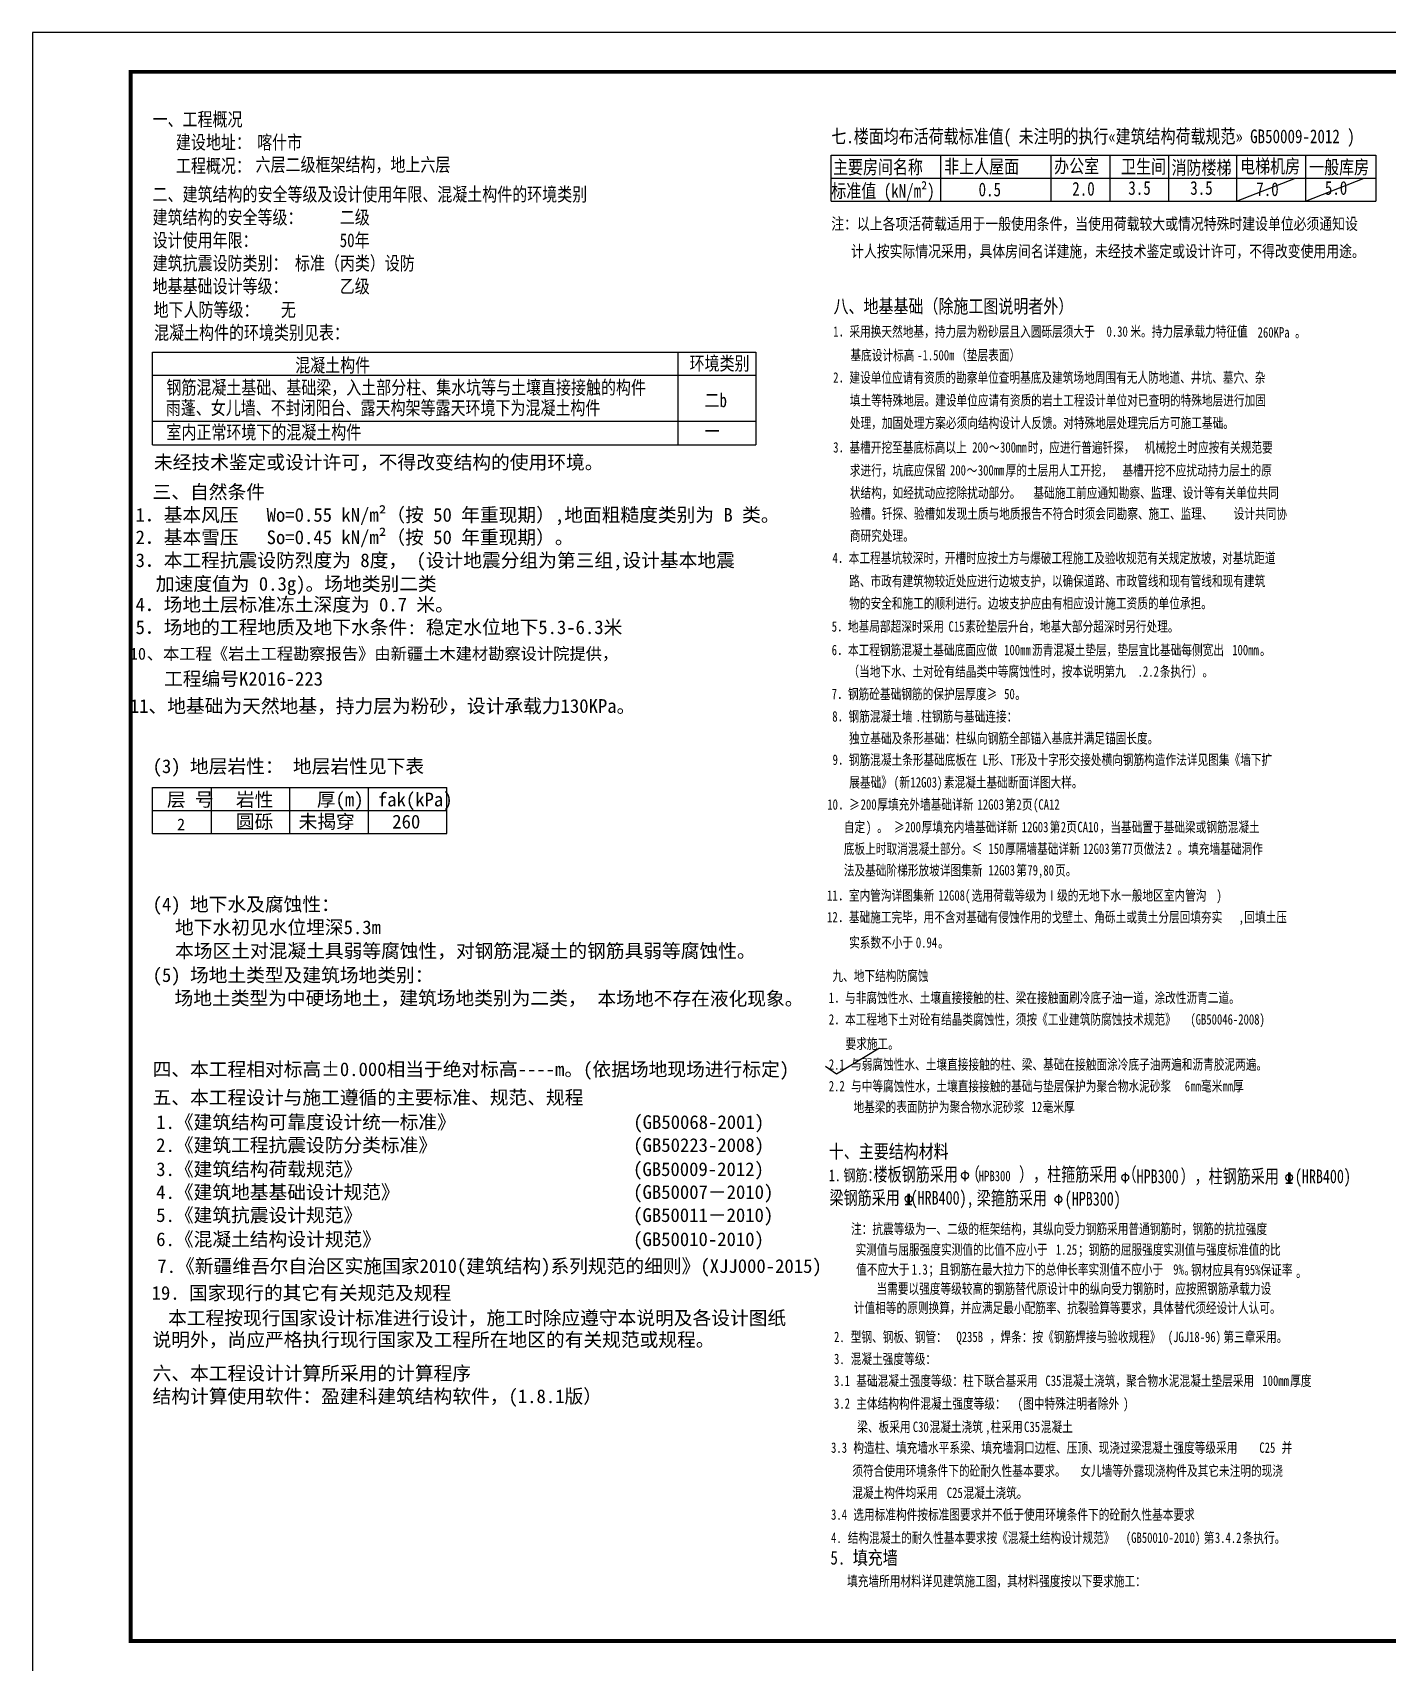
# Model space of a CAD drawing. Header units: millimetres. Extents: x 539196 to 807275, y 431843 to 1156631.
# Drawn here: x 543235 to 592107, y 1097840 to 1156631 of the extents above; entities that cross this region are included whole.
import ezdxf

# ---------------------------------------------------------------- set-up
doc = ezdxf.new("R2010")
doc.units = ezdxf.units.MM
doc.header["$MEASUREMENT"] = 0
doc.layers.add('PUB_TITLE', color=4, linetype='Continuous')
doc.styles.add('-宋体', font='', dxfattribs={"width": 0.8})
doc.styles.add('宋体', font='')
doc.styles.get('-宋体').set_extended_font_data('SimSun')
doc.styles.get('宋体').set_extended_font_data('宋体')

msp = doc.modelspace()

# ---------------------------------------------------------------- linework, layer by layer
for p, q in [((572026.5, 1152213.7), (591651.1, 1152213.7)), ((572026.5, 1150556.9), (572026.5, 1152213.7)), ((575957.2, 1152213.7), (575957.2, 1150556.9)), ((579941.5, 1152213.7), (579941.5, 1150556.9)), ((582063, 1152213.7), (582063, 1150556.9)), ((584184.4, 1152213.7), (584184.4, 1150556.9)), ((586637.4, 1152213.7), (586637.4, 1150556.9)), ((589117.7, 1152213.7), (589117.7, 1150556.9)), ((591651.1, 1152213.7), (591651.1, 1150556.9)), ((572026.5, 1151385.3), (591651.1, 1151385.3)), ((579941.5, 1151385.3), (579941.5, 1151385.3)), ((586637.4, 1150556.9), (588758.9, 1151385.3)), ((589117.7, 1150556.9), (591239.1, 1151385.3)), ((572026.5, 1150556.9), (591651.1, 1150556.9)), ((547560.5, 1145109.1), (569303.2, 1145109.1)), ((547560.5, 1141775.5), (547560.5, 1145109.1)), ((566497.5, 1145109.1), (566497.5, 1141775.5)), ((569303.2, 1145109.1), (569303.2, 1141775.5)), ((547560.5, 1144280.8), (569303.2, 1144280.8)), ((547560.5, 1142624), (569303.2, 1142624)), ((547560.5, 1141775.5), (569303.2, 1141775.5)), ((547560.5, 1129416.8), (558167.6, 1129416.8)), ((547560.5, 1128588.4), (547560.5, 1129416.8)), ((549681.9, 1128588.4), (549681.9, 1129416.8)), ((552510.5, 1128588.4), (552510.5, 1129416.8)), ((555339, 1128588.4), (555339, 1129416.8)), ((558167.6, 1128588.4), (558167.6, 1129416.8)), ((547560.5, 1128588.4), (558167.6, 1128588.4)), ((547560.5, 1128588.4), (558167.6, 1128588.4)), ((547560.5, 1128588.4), (558167.6, 1128588.4)), ((547560.5, 1127760), (547560.5, 1128588.4)), ((549681.9, 1127760), (549681.9, 1128588.4)), ((552510.5, 1127760), (552510.5, 1128588.4)), ((555339, 1127760), (555339, 1128588.4)), ((558167.6, 1127760), (558167.6, 1128588.4)), ((547560.5, 1127760), (558167.6, 1127760)), ((572209.7, 1119092), (573757.2, 1120034.8)), ((571816.1, 1119373.5), (572209.7, 1119092)), ((576844.4, 1115612.6), (576844.4, 1115225.4)), ((582615.4, 1115540.2), (582615.4, 1115153)), ((588508, 1115540.2), (588508, 1115153)), ((588551.6, 1115539.9), (588551.6, 1115150.2)), ((574786.2, 1114768.5), (574786.2, 1114381.2)), ((574829.8, 1114768.1), (574829.8, 1114378.5)), ((580213.7, 1114750.7), (580213.7, 1114361.1)), ((588408.1, 1115150.2), (588654.2, 1115150.2)), ((588638.4, 1115151.7), (588432.5, 1115151.7)), ((574686.3, 1114378.5), (574932.4, 1114378.5)), ((574916.7, 1114380), (574710.8, 1114380))]:
    msp.add_line(p, q)
for centre in [(576847.2, 1115427.7), (582620.2, 1115355.3), (588531.1, 1115355.3), (574809.4, 1114583.6), (580213.7, 1114566.1)]:
    msp.add_circle(centre, 123)
at = {"layer": 'PUB_TITLE', "color": 1}
msp.add_lwpolyline([(543235.4, 1097231.5), (627244, 1097231.5), (627244, 1156631.5), (543235.4, 1156631.5)], close=True, dxfattribs=at)
at = {"layer": 'PUB_TITLE', "color": 1, "const_width": 141.4}
msp.add_lwpolyline([(546771.1, 1098645.7), (625829.7, 1098645.7), (625829.7, 1155217.2), (546771.1, 1155217.2)], close=True, dxfattribs=at)

# ---------------------------------------------------------------- texts
at = {"style": '-宋体'}
for s, height, width, p in [('一、工程概况', 495, 0.8, (547560.5, 1153259.7)), ('   建设地址：', 495, 0.8, (547594.7, 1152431.3)), ('喀什市', 495, 0.8, (551328.3, 1152431.3)), ('七.楼面均布活荷载标准值( 未注明的执行«建筑结构荷载规范» GB50009-2012 )', 495, 0.8, (572026.5, 1152643.9)), ('   工程概况：', 495, 0.8, (547594.7, 1151582.7)), ('六层二级框架结构，地上六层', 495, 0.8, (551272.8, 1151625.4)), ('主要房间名称', 495, 0.8, (572087.5, 1151537.6)), ('非上人屋面', 495, 0.8, (576093.3, 1151558.5)), ('办公室', 495, 0.8, (580059.8, 1151572.9)), ('  卫生间', 495, 0.8, (581931.2, 1151556.2)), ('消防楼梯', 495, 0.8, (584290.2, 1151517.8)), ('电梯机房', 495, 0.8, (586764.5, 1151567.7)), (' 一般库房', 495, 0.8, (588981.3, 1151533.9)), ('标准值 (kN/m²)', 495, 0.8, (572025.5, 1150678.9)), ('0.5', 495, 0.8, (577335, 1150730)), ('2.0', 495, 0.8, (580712.8, 1150753.8)), (' 3.5', 495, 0.8, (582463.2, 1150783.8)), (' 3.5', 495, 0.8, (584695.5, 1150783.8)), ('7.0', 495, 0.8, (587343.7, 1150739)), ('5.0', 495, 0.8, (589817.1, 1150783.8)), ('二、建筑结构的安全等级及设计使用年限、混凝土构件的环境类别', 495, 0.8, (547560.5, 1150555.1)), ('建筑结构的安全等级：     二级', 495, 0.8, (547560.5, 1149726.8)), ('注：以上各项活荷载适用于一般使用条件，当使用荷载较大或情况特殊时建设单位必须通知设', 424.286, 0.8, (572024.3, 1149528.4)), ('设计使用年限：           50年', 495, 0.8, (547560.5, 1148898.4)), ('计人按实际情况采用，具体房间名详建施，未经技术鉴定或设计许可，不得改变使用用途。', 424.286, 0.8, (572738, 1148538.4)), ('建筑抗震设防类别： 标准（丙类）设防', 495, 0.8, (547560.5, 1148070)), ('地基基础设计等级：       乙级', 495, 0.8, (547560.5, 1147241.7)), ('八、地基基础（除施工图说明者外）', 495, 0.8, (572106.5, 1146519.9)), ('地下人防等级：   无', 495, 0.8, (547595.8, 1146393.8)), ('混凝土构件的环境类别见表：', 495, 0.8, (547613.4, 1145566.4)), ('1', 375.9, 0.75, (572093.2, 1145667.8)), ('．采用换天然地基，持力层为粉砂层且入圆砾层须大于', 375.949, 0.75, (572293.7, 1145667.8)), ('0.30', 375.95, 0.75, (581946.8, 1145667.5)), ('米。持力层承载力特征值', 375.949, 0.75, (582806.9, 1145671.6)), ('260KPa', 375.95, 0.75, (587393.2, 1145637.1)), ('。', 375.9, 0.75, (588744.3, 1145642.9)), ('混凝土构件', 495, 0.8, (552701.1, 1144393.9)), ('环境类别', 495, 0.8, (566917.7, 1144460.1)), ('基底设计标高', 375.95, 0.75, (572715.9, 1144815.1)), ('-1.500m', 375.95, 0.75, (575122, 1144815.1)), ('（垫层表面）', 375.95, 0.75, (576525.6, 1144815.1)), ('钢筋混凝土基础、基础梁，入土部分柱、集水坑等与土壤直接接触的构件', 495, 0.8, (548058.9, 1143590.7)), ('2', 375.9, 0.75, (572093.2, 1144009.8)), ('．建设单位应请有资质的勘察单位查明基底及建筑场地周围有无人防地道、井坑、墓穴、杂', 375.949, 0.75, (572293.7, 1144009.8)), ('二b', 495, 0.8, (567455.1, 1143128.5)), ('填土等特殊地层。建设单位应请有资质的岩土工程设计单位对已查明的特殊地层进行加固', 375.949, 0.75, (572694.7, 1143187.1)), ('雨蓬、女儿墙、不封闭阳台、露天构架等露天环境下为混凝土构件', 495, 0.8, (548037.5, 1142855)), ('室内正常环境下的混凝土构件', 495, 0.8, (548058.9, 1141979.1)), ('处理，加固处理方案必须向结构设计人反馈。对特殊地层处理完后方可施工基础。', 375.949, 0.75, (572694.7, 1142375.7)), ('一', 495, 0.8, (567455.1, 1142011.9)), ('3', 375.9, 0.75, (572093.3, 1141491.8)), ('．基槽开挖至基底标高以上', 375.949, 0.75, (572293.8, 1141491.8)), ('200', 375.95, 0.75, (577105.9, 1141491.8)), ('～', 375.9, 0.75, (577707.4, 1141491.8)), ('300mm', 375.95, 0.75, (578108.4, 1141491.8)), ('时，应进行普遍钎探，', 375.95, 0.75, (579111, 1141491.8)), ('机械挖土时应按有关规范要', 375.949, 0.75, (583321.6, 1141491.8)), ('求进行，坑底应保留', 375.95, 0.75, (572694.8, 1140664.9)), ('200', 375.95, 0.75, (576303.9, 1140664.9)), ('～', 375.9, 0.75, (576905.4, 1140664.9)), ('300mm', 375.95, 0.75, (577306.4, 1140664.9)), ('厚的土层用人工开挖，', 375.95, 0.75, (578308.9, 1140664.9)), ('基槽开挖不应扰动持力层土的原', 375.949, 0.75, (582519.6, 1140664.9)), ('状结构，如经扰动应挖除扰动部分。', 375.949, 0.75, (572694.8, 1139855.5)), ('基础施工前应通知勘察、监理、设计等有关单位共同', 375.949, 0.75, (579311.5, 1139855.5)), ('验槽。钎探、验槽如发现土质与地质报告不符合时须会同勘察、施工、监理、', 375.949, 0.75, (572694.8, 1139104.1)), ('设计共同协', 375.95, 0.75, (586529.7, 1139104.1)), ('商研究处理。', 375.95, 0.75, (572694.8, 1138310.1)), ('4', 375.9, 0.75, (572068.6, 1137504.4)), ('．本工程基坑较深时，开槽时应按土方与爆破工程施工及验收规范有关规定放坡，对基坑距道', 375.949, 0.75, (572269.1, 1137504.4)), ('路、市政有建筑物较近处应进行边坡支护，以确保道路、市政管线和现有管线和现有建筑', 375.949, 0.75, (572670.1, 1136673.3)), ('物的安全和施工的顺利进行。边坡支护应由有相应设计施工资质的单位承担。', 375.949, 0.75, (572670.1, 1135872.3)), ('5', 375.9, 0.75, (572040.5, 1135034)), ('．地基局部超深时采用', 375.95, 0.75, (572241, 1135034)), ('C15', 375.95, 0.75, (576251.1, 1135034)), ('素砼垫层升台，地基大部分超深时另行处理。', 375.949, 0.75, (576852.7, 1135034)), ('6', 375.9, 0.75, (572040.5, 1134187.5)), ('．本工程钢筋混凝土基础底面应做', 375.949, 0.75, (572241, 1134187.5)), ('100mm', 375.95, 0.75, (578256.2, 1134187.5)), ('沥青混凝土垫层，垫层宜比基础每侧宽出', 375.949, 0.75, (579258.7, 1134187.5)), ('100mm', 375.95, 0.75, (586477, 1134187.5)), ('。', 375.9, 0.75, (587479.5, 1134187.5)), ('（当地下水、土对砼有结晶类中等腐蚀性时，按本说明第九', 375.949, 0.75, (572642, 1133414.3)), ('.2.2', 375.95, 0.75, (583068.4, 1133414.3)), ('条执行）。', 375.95, 0.75, (583870.4, 1133414.3)), ('7', 375.9, 0.75, (572040.5, 1132600.3)), ('．钢筋砼基础钢筋的保护层厚度≥', 375.949, 0.75, (572241, 1132600.3)), ('50', 375.95, 0.75, (578256.2, 1132600.3)), ('。', 375.9, 0.75, (578657.2, 1132600.3)), ('8', 375.9, 0.75, (572060.6, 1131793.7)), ('．钢筋混凝土墙', 375.95, 0.75, (572261.1, 1131793.7)), ('.', 375.9, 0.75, (575068.2, 1131793.7)), ('柱钢筋与基础连接：', 375.95, 0.75, (575268.7, 1131793.7)), ('独立基础及条形基础：柱纵向钢筋全部锚入基底并满足锚固长度。', 375.949, 0.75, (572662.1, 1131006.3)), ('9', 375.9, 0.75, (572072, 1130229.9)), ('．钢筋混凝土条形基础底板在', 375.949, 0.75, (572272.5, 1130229.9)), ('L', 375.9, 0.75, (577485.6, 1130229.9)), ('形、', 375.95, 0.75, (577686.2, 1130229.9)), ('T', 375.9, 0.75, (578488.2, 1130229.9)), ('形及十字形交接处横向钢筋构造作法详见图集《墙下扩', 375.949, 0.75, (578688.7, 1130229.9)), ('展基础》', 375.95, 0.75, (572673.5, 1129417.3)), ('(', 375.9, 0.75, (574277.5, 1129417.3)), ('新', 375.9, 0.75, (574478.1, 1129417.3)), ('12G03)', 375.95, 0.75, (574879.1, 1129417.3)), ('素混凝土基础断面详图大样。', 375.949, 0.75, (576082.1, 1129417.3)), ('10', 375.95, 0.75, (571880.4, 1128617)), ('．≥', 375.95, 0.75, (572281.4, 1128617)), ('200', 375.95, 0.75, (573083.4, 1128617)), ('厚填充外墙基础详新', 375.95, 0.75, (573685, 1128617)), ('12G03', 375.95, 0.75, (577294.1, 1128617)), ('第', 375.9, 0.75, (578296.6, 1128617)), ('2', 375.9, 0.75, (578697.6, 1128617)), ('页', 375.9, 0.75, (578898.1, 1128617)), ('(CA12', 375.95, 0.75, (579299.1, 1128617)), ('自定', 375.95, 0.75, (572476.2, 1127804)), (')', 375.9, 0.75, (573278.3, 1127804)), ('厚填充内墙基础详新', 375.95, 0.75, (575283.3, 1127804)), ('第', 375.9, 0.75, (579895, 1127804)), ('，当基础置于基础梁或钢筋混凝土', 375.949, 0.75, (581699.5, 1127804)), ('。', 375.9, 0.75, (573679.3, 1127804)), ('≥', 375.9, 0.75, (574280.8, 1127804)), ('200', 375.95, 0.75, (574681.8, 1127804)), ('12G03', 375.95, 0.75, (578892.4, 1127804)), ('2', 375.9, 0.75, (580296, 1127804)), ('页', 375.9, 0.75, (580496.5, 1127804)), ('CA10', 375.95, 0.75, (580897.5, 1127804)), ('底板上时取消混凝土部分。≤', 375.949, 0.75, (572476.2, 1127021.2)), ('150', 375.95, 0.75, (577689.4, 1127021.2)), ('厚隔墙基础详新', 375.95, 0.75, (578290.9, 1127021.2)), ('12G03', 375.95, 0.75, (581098, 1127021.2)), ('第', 375.9, 0.75, (582100.5, 1127021.2)), ('77', 375.95, 0.75, (582501.6, 1127021.2)), ('页做法', 375.95, 0.75, (582902.6, 1127021.2)), ('2', 375.9, 0.75, (584105.6, 1127021.2)), ('。填充墙基础洞作', 375.95, 0.75, (584506.6, 1127021.2)), ('法及基础阶梯形放坡详图集新', 375.949, 0.75, (572476.2, 1126246)), ('12G03', 375.95, 0.75, (577689.4, 1126246)), ('第', 375.9, 0.75, (578691.9, 1126246)), ('79,80', 375.95, 0.75, (579093, 1126246)), ('页。', 375.95, 0.75, (580095.5, 1126246)), ('11', 375.95, 0.75, (571874.7, 1125338.1)), ('．室内管沟详图集新', 375.95, 0.75, (572275.7, 1125338.1)), ('12G08(', 375.95, 0.75, (575884.9, 1125338.1)), ('选用荷载等级为Ⅰ级的无地下水一般地区室内管沟', 375.949, 0.75, (577087.9, 1125338.1)), (')', 375.9, 0.75, (585910.2, 1125338.1)), ('12', 375.95, 0.75, (571874.7, 1124556.6)), ('．基础施工完毕，用不含对基础有侵蚀作用的戈壁土、角砾土或黄土分层回填夯实', 375.949, 0.75, (572275.7, 1124556.6)), ('回填土压', 375.95, 0.75, (586912.7, 1124556.6)), (',', 375.9, 0.75, (586712.2, 1124556.6)), ('实系数不小于', 375.95, 0.75, (572667.8, 1123642.1)), ('0.94', 375.95, 0.75, (575073.9, 1123642.1)), ('。', 375.9, 0.75, (575875.9, 1123642.1)), ('九、地下结构防腐蚀', 375.95, 0.75, (572066.3, 1122440.6)), ('1', 375.9, 0.75, (571935.3, 1121650.5)), ('．与非腐蚀性水、土壤直接接触的柱、梁在接触面刷冷底子油一道，涂改性沥青二道。', 375.949, 0.75, (572135.8, 1121650.5)), ('2', 375.9, 0.75, (571935.3, 1120869.7)), ('．本工程地下土对砼有结晶类腐蚀性，须按《工业建筑防腐蚀技术规范》', 375.949, 0.75, (572135.8, 1120869.7)), ('(GB50046-2008)', 375.949, 0.75, (584968.2, 1120869.7)), ('要求施工。', 375.95, 0.75, (572536.8, 1119993.6)), ('2.1', 375.95, 0.75, (571935.3, 1119244.4)), ('与弱腐蚀性水、土壤直接接触的柱、梁、基础在接触面涂冷底子油两遍和沥青胶泥两遍。', 375.949, 0.75, (572737.3, 1119244.4)), ('2.2', 375.95, 0.75, (571935.3, 1118463.6)), ('与中等腐蚀性水，土壤直接接触的基础与垫层保护为聚合物水泥砂浆', 375.949, 0.75, (572737.3, 1118463.6)), ('6', 375.9, 0.75, (584767.7, 1118463.6)), ('㎜毫米㎜厚', 375.95, 0.75, (584968.2, 1118463.6)), ('地基梁的表面防护为聚合物水泥砂浆', 375.949, 0.75, (572827.6, 1117714.6)), ('12', 375.95, 0.75, (579243.8, 1117714.6)), ('毫米厚', 375.95, 0.75, (579644.8, 1117714.6)), ('十、主要结构材料', 495, 0.8, (571935.3, 1116048.6)), ('1.', 424.29, 0.75, (571935.3, 1115222.6)), ('钢筋：', 424.29, 0.75, (572462.6, 1115222.6)), ('楼板钢筋采用', 495, 0.75, (573549.2, 1115222.6)), ('（', 495, 0.75, (576874.8, 1115222.6)), ('HPB300', 375.95, 0.75, (577340.3, 1115222.6)), ('），柱箍筋采用', 495, 0.75, (578793.4, 1115222.6)), ('（', 495, 0.75, (582525.9, 1115222.6)), ('HPB300', 495, 0.75, (583032.3, 1115150.2)), ('），柱钢筋采用', 495, 0.75, (584615.3, 1115150.2)), ('(HRB400)', 495, 0.75, (588736.2, 1115150.2)), ('梁钢筋采用', 495, 0.75, (571961.5, 1114378.5)), ('(HRB400),', 495, 0.75, (574883.7, 1114378.5)), ('梁箍筋采用', 495, 0.75, (577269.2, 1114363.7)), ('(HPB300)', 495, 0.75, (580441.1, 1114341.9)), ('注：抗震等级为一、二级的框架结构，其纵向受力钢筋采用普通钢筋时，钢筋的抗拉强度', 375.949, 0.75, (572736.6, 1113317.5)), ('实测值与屈服强度实测值的比值不应小于', 375.949, 0.75, (572900.6, 1112571.1)), ('1.25', 375.95, 0.75, (580118.9, 1112571.1)), ('；钢筋的屈服强度实测值与强度标准值的比', 375.949, 0.75, (580920.9, 1112571.1)), ('值不应大于', 375.95, 0.75, (572921, 1111855.5)), ('1.3', 375.95, 0.75, (574926.1, 1111855.5)), ('；且钢筋在最大拉力下的总伸长率实测值不应小于', 375.949, 0.75, (575527.6, 1111855.5)), ('9%', 375.95, 0.75, (584349.9, 1111855.5)), ('。', 375.9, 0.75, (584750.9, 1111855.5)), ('钢材应具有95%%%保证率', 375.949, 0.75, (584997.1, 1111837.3)), ('。', 375.9, 0.75, (588779.8, 1111762.7)), ('当需要以强度等级较高的钢筋替代原设计中的纵向受力钢筋时，应按照钢筋承载力设', 375.949, 0.75, (573654.4, 1111163.2)), ('计值相等的原则换算，并应满足最小配筋率、抗裂验算等要求，具体替代须经设计人认可。', 375.949, 0.75, (572839.5, 1110473)), ('2.', 375.95, 0.75, (572124.2, 1109423.1)), ('型钢、钢板、钢管：', 375.95, 0.75, (572725.7, 1109423.1)), ('Q235B', 375.95, 0.75, (576535.3, 1109423.1)), ('，焊条：按《钢筋焊接与验收规程》', 375.949, 0.75, (577738.4, 1109423.1)), ('(JGJ18-96)', 375.95, 0.75, (584154.6, 1109423.1)), ('第三章采用。', 375.95, 0.75, (586159.6, 1109423.1)), ('3.', 375.95, 0.75, (572124.2, 1108630.2)), ('混凝土强度等级：', 375.95, 0.75, (572725.7, 1108630.2)), ('基础混凝土强度等级：柱下联合基采用', 375.949, 0.75, (572926.2, 1107841.4)), ('混凝土浇筑，聚合物水泥混凝土垫层采用', 375.949, 0.75, (580344.9, 1107841.4)), ('厚度', 375.95, 0.75, (588565.7, 1107841.4)), ('3.1', 375.95, 0.75, (572124.2, 1107841.4)), ('C35', 375.95, 0.75, (579743.4, 1107841.4)), ('100mm', 375.95, 0.75, (587563.2, 1107841.4)), ('3.2', 375.95, 0.75, (572124.2, 1107021.5)), ('主体结构构件混凝土强度等级：', 375.949, 0.75, (572926.2, 1107021.5)), ('(', 375.9, 0.75, (578740.9, 1107021.5)), ('图中特殊注明者除外', 375.95, 0.75, (578941.4, 1107021.5)), (')', 375.9, 0.75, (582550.5, 1107021.5)), ('梁、板采用', 375.95, 0.75, (572959.5, 1106180.1)), ('C30', 375.95, 0.75, (574964.6, 1106180.1)), ('混凝土浇筑', 375.95, 0.75, (575566.1, 1106180.1)), ('柱采用', 375.95, 0.75, (577771.7, 1106180.1)), ('C35', 375.95, 0.75, (578974.7, 1106180.1)), ('混凝土', 375.95, 0.75, (579576.2, 1106180.1)), (',', 375.9, 0.75, (577571.2, 1106180.1)), ('3.3', 375.95, 0.75, (572017.1, 1105430.3)), ('构造柱、填充墙水平系梁、填充墙洞口边框、压顶、现浇过梁混凝土强度等级采用', 375.949, 0.75, (572819.1, 1105430.3)), ('C25', 375.95, 0.75, (587456.1, 1105430.3)), ('并', 375.9, 0.75, (588258.1, 1105430.3)), ('须符合使用环境条件下的砼耐久性基本要求。', 375.949, 0.75, (572781.1, 1104598.9)), ('女儿墙等外露现浇构件及其它未注明的现浇', 375.949, 0.75, (581001.8, 1104598.9)), ('混凝土构件均采用', 375.95, 0.75, (572781.1, 1103801.8)), ('C25', 375.95, 0.75, (576189.7, 1103801.8)), ('混凝土浇筑。', 375.95, 0.75, (576791.2, 1103801.8)), ('3.4', 375.95, 0.75, (572017.1, 1103017.2)), ('选用标准构件按标准图要求并不低于使用环境条件下的砼耐久性基本要求', 375.949, 0.75, (572819.1, 1103017.2)), ('4.', 375.95, 0.75, (572017.1, 1102183)), ('结构混凝土的耐久性基本要求按《混凝土结构设计规范》', 375.949, 0.75, (572618.6, 1102183)), ('(GB50010-2010)', 375.949, 0.75, (582643.9, 1102183)), ('第', 375.9, 0.75, (585451, 1102183)), ('3.4.2', 375.95, 0.75, (585852, 1102183)), ('条执行。', 375.95, 0.75, (586854.6, 1102183)), ('5. 填充墙', 495, 0.8, (571993.2, 1101401)), ('填充墙所用材料详见建筑施工图，其材料强度按以下要求施工：', 375.949, 0.75, (572594.7, 1100620.7))]:
    msp.add_text(s, height=height, dxfattribs=dict(at, width=width)).set_placement(p)
at = {"style": '宋体'}
for s, height, p in [('未经技术鉴定或设计许可，不得改变结构的使用环境。', 495, (547609, 1140893.9)), ('三、自然条件', 495, (547560.5, 1139826.5)), ('1．基本风压   Wo=0.55 kN/m²（按 50 年重现期）,地面粗糙度类别为 B 类。', 495, (546947.4, 1138998.1)), ('2．基本雪压   So=0.45 kN/m²（按 50 年重现期）。', 495, (546947.4, 1138189.9)), ('3．本工程抗震设防烈度为 8度， (设计地震分组为第三组,设计基本地震', 495, (546947.4, 1137361.6)), ('加速度值为 0.3g)。场地类别二类', 495, (547676.7, 1136513)), ('4．场地土层标准冻土深度为 0.7 米。', 495, (546947.4, 1135765.4)), ('5．场地的工程地质及地下水条件: 稳定水位地下5.3-6.3米 ', 495, (546947.4, 1134947.1)), ('10', 429.66, (546738.9, 1134024.5)), ('、本工程《岩土工程勘察报告》由新疆土木建材勘察设计院提供，', 429.656, (547350, 1134024.5)), ('工程编号K2016-223', 495, (547973.3, 1133089.1)), ('11、地基础为天然地基，持力层为粉砂，设计承载力130KPa。', 495, (546738.9, 1132108.3)), ('(3) 地层岩性： 地层岩性见下表', 495, (547560.5, 1129936.4)), ('层 号', 495, (548074.4, 1128736)), ('岩性', 495, (550563.4, 1128736)), ('厚(m)', 495, (553479.8, 1128736)), ('fak(kPa)', 495, (555680.7, 1128736)), ('2', 424.3, (548442.8, 1127873.2)), ('圆砾', 495, (550561, 1127940)), ('未揭穿', 495, (552821.3, 1127940)), ('260', 495, (556200, 1127937.9)), ('(4) 地下水及腐蚀性：', 495, (547560.5, 1124957.9)), ('地下水初见水位埋深5.3m', 495, (548368, 1124129.5)), ('本场区土对混凝土具弱等腐蚀性，对钢筋混凝土的钢筋具弱等腐蚀性。', 495, (548368, 1123280.9)), ('(5) 场地土类型及建筑场地类别：', 495, (547560.5, 1122405.1)), ('场地土类型为中硬场地土，建筑场地类别为二类，', 495, (548351.7, 1121576.7)), ('本场地不存在液化现象。', 495, (563595.8, 1121559.6)), ('四、本工程相对标高±0.000相当于绝对标高----m。(依据场地现场进行标定)', 495, (547560.5, 1119012.7)), ('五、本工程设计与施工遵循的主要标准、规范、规程', 495, (547560.5, 1117993.7)), ('1.《建筑结构可靠度设计统一标准》                   (GB50068-2001)', 495, (547689.9, 1117106.3)), ('2.《建筑工程抗震设防分类标准》                     (GB50223-2008)', 495, (547689.9, 1116277.9)), ('3.《建筑结构荷载规范》                             (GB50009-2012)', 495, (547689.9, 1115409.1)), ('4.《建筑地基基础设计规范》                         (GB50007－2010)', 495, (547689.9, 1114583.6)), ('5.《建筑抗震设计规范》                             (GB50011－2010)', 495, (547689.9, 1113752.4)), ('6.《混凝土结构设计规范》                           (GB50010-2010)', 495, (547689.9, 1112883.6)), ('7.《新疆维吾尔自治区实施国家2010(建筑结构)系列规范的细则》(XJJ000-2015)', 495, (547731.7, 1111916.2)), ('19. 国家现行的其它有关规范及规程', 495, (547525.2, 1110947.9)), ('    本工程按现行国家设计标准进行设计，施工时除应遵守本说明及各设计图纸', 495, (546771.1, 1110044.3)), ('说明外，尚应严格执行现行国家及工程所在地区的有关规范或规程。', 495, (547560.5, 1109262.5)), ('六、本工程设计计算所采用的计算程序', 495, (547560.5, 1108051.2)), ('结构计算使用软件：盈建科建筑结构软件，(1.8.1版）', 495, (547560.5, 1107222.6))]:
    msp.add_text(s, height=height, dxfattribs=at).set_placement(p)

doc.saveas('drawing.dxf')
